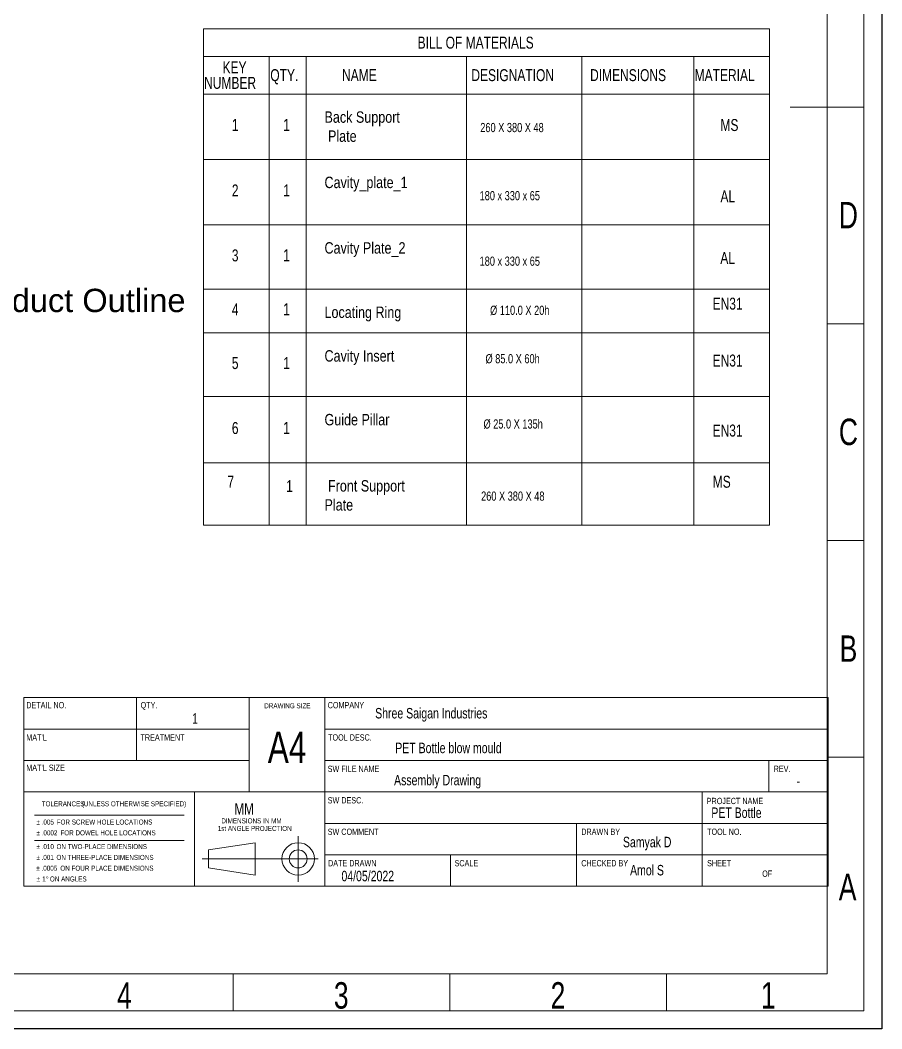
# Model space of a CAD drawing. Header units: millimetres. Extents: x -4200 to 3581, y -7493 to -4075.
# Drawn here: x 548 to 991, y -5024 to -4505 of the extents above; entities that cross this region are included whole.
import ezdxf
from ezdxf import colors
from ezdxf.entities.mleader import LeaderData, LeaderLine
from ezdxf.enums import TextEntityAlignment as Align
from ezdxf.math import Vec2, Vec3

# ---------------------------------------------------------------- set-up
doc = ezdxf.new("R2010")
doc.units = ezdxf.units.MM
doc.header["$LTSCALE"] = 0.7
doc.linetypes.add('SLD-SOLID', pattern=[0])
for name, color, linetype in [('BORDER', 174, 'Continuous'), ('DIM_&_NOTES', 5, 'Continuous'), ('DIM___NOTES', 5, 'SLD-SOLID'), ('txt', 20, 'Continuous')]:
    doc.layers.add(name, color=color, linetype=linetype)
doc.layers.add('out txt', color=202, linetype='Continuous', lineweight=13)
doc.styles.add('SLDTEXTSTYLE0', font='TXT', dxfattribs={"width": 0.75})
doc.styles.add('SLDTEXTSTYLE1', font='TXT', dxfattribs={"width": 0.822222})
doc.styles.get("Standard").update_dxf_attribs({"font": 'arial.ttf'})

msp = doc.modelspace()

# ---------------------------------------------------------------- linework, layer by layer
at = {"color": 7, "linetype": 'Continuous'}
msp.add_point((644.84, -4936.76), dxfattribs=at)
at = {"layer": 'BORDER', "color": 3, "linetype": 'Continuous', "lineweight": 9}
for p, q in [((704.64, -4853.68), (549.78, -4853.68)), ((549.78, -4853.68), (549.78, -4950.84)), ((607.78, -4869.88), (607.78, -4853.68)), ((665.78, -4853.68), (665.78, -4902.26)), ((963.72, -4853.68), (704.64, -4853.68)), ((704.64, -4853.68), (704.64, -4950.84)), ((665.78, -4869.88), (549.78, -4869.88)), ((607.78, -4869.88), (607.78, -4886.07)), ((704.64, -4869.88), (963.72, -4869.88)), ((665.78, -4886.07), (549.78, -4886.07)), ((963.72, -4886.07), (704.64, -4886.07)), ((933.22, -4902.26), (933.22, -4886.07)), ((704.64, -4902.26), (549.78, -4902.26)), ((637.61, -4950.84), (637.61, -4902.26)), ((963.72, -4902.26), (704.64, -4902.26)), ((898.95, -4934.65), (898.95, -4902.26)), ((632.21, -4914.19), (555.18, -4914.19)), ((963.72, -4918.45), (704.64, -4918.45)), ((834.18, -4934.65), (834.18, -4918.45)), ((632.21, -4927.36), (555.18, -4927.36)), ((690.93, -4924.99), (690.93, -4948.53)), ((644.84, -4932.12), (668.72, -4928.41)), ((644.84, -4932.12), (644.84, -4941.4)), ((668.72, -4945.12), (668.72, -4928.41)), ((641.51, -4936.76), (701.28, -4936.76)), ((963.72, -4934.65), (704.64, -4934.65)), ((769.41, -4950.84), (769.41, -4934.65)), ((834.18, -4950.84), (834.18, -4934.65)), ((898.95, -4950.84), (898.95, -4934.65)), ((644.84, -4941.4), (668.72, -4945.12)), ((549.78, -4950.84), (704.64, -4950.84))]:
    msp.add_line(p, q, dxfattribs=at)
for radius in [8.35, 4.64]:
    msp.add_circle((690.93, -4936.76), radius, dxfattribs=at)
at = {"layer": 'Defpoints', "linetype": 'SLD-SOLID'}
msp.add_lwpolyline([(-346.1, -4075.06), (991.41, -4075.06), (991.41, -5024.24), (-346.1, -5024.24)], close=True, dxfattribs=at)
at = {"layer": 'DIM_&_NOTES', "color": 3, "lineweight": 9}
for p, q in [((642.18, -4509.35), (642.18, -4765.01)), ((642.18, -4509.35), (933.6, -4509.35)), ((933.6, -4765.01), (933.6, -4509.35)), ((933.6, -4523.69), (642.18, -4523.69)), ((675.94, -4523.69), (675.94, -4542.98)), ((695.01, -4523.69), (695.01, -4542.98)), ((777.58, -4523.69), (777.58, -4542.98)), ((836.95, -4523.69), (836.95, -4542.98)), ((894.71, -4523.69), (894.71, -4542.98)), ((642.18, -4542.98), (933.6, -4542.98)), ((675.94, -4542.98), (675.94, -4765.01)), ((695.01, -4542.98), (695.01, -4765.01)), ((777.58, -4542.98), (777.58, -4765.01)), ((836.95, -4542.98), (836.95, -4765.01)), ((894.71, -4542.98), (894.71, -4765.01)), ((642.18, -4576.61), (933.6, -4576.61)), ((642.18, -4610.34), (933.6, -4610.34)), ((642.18, -4643.47), (933.6, -4643.47)), ((642.18, -4665.94), (933.6, -4665.94)), ((642.18, -4698.76), (933.6, -4698.76)), ((642.18, -4732.84), (933.6, -4732.84)), ((642.18, -4765.01), (933.6, -4765.01))]:
    msp.add_line(p, q, dxfattribs=at)
at = {"layer": 'DIM___NOTES', "color": 3, "linetype": 'Continuous', "lineweight": 9}
for p, q in [((549.78, -4853.68), (963.72, -4853.68)), ((549.78, -4853.68), (549.78, -4950.84)), ((963.72, -4853.68), (963.72, -4950.84)), ((549.78, -4950.84), (963.72, -4950.84))]:
    msp.add_line(p, q, dxfattribs=at)
at = {"layer": 'out txt', "linetype": 'SLD-SOLID'}
for p, q in [((963.19, -4103.29), (963.19, -4996.01)), ((982.16, -4549.65), (944.22, -4549.65)), ((963.19, -4661.24), (982.16, -4661.24)), ((963.19, -4772.83), (982.16, -4772.83)), ((963.19, -4884.42), (982.16, -4884.42)), ((963.19, -4996.01), (-317.87, -4996.01)), ((657.43, -4996.01), (657.43, -5014.98)), ((769.02, -4996.01), (769.02, -5014.98)), ((880.61, -4996.01), (880.61, -5014.98))]:
    msp.add_line(p, q, dxfattribs=at)
msp.add_lwpolyline([(-336.84, -4084.32), (982.16, -4084.32), (982.16, -5014.98), (-336.84, -5014.98)], close=True, dxfattribs=at)

# ---------------------------------------------------------------- texts
at = {"layer": 'BORDER', "color": 2, "linetype": 'Continuous', "lineweight": 9, "style": 'SLDTEXTSTYLE0', "width": 0.75}
for s, height, p in [('260 X 380 X 48', 4.7228, (784.69, -4563.98)), ('180 x 330 x 65', 4.7228, (784.34, -4599.05)), ('180 x 330 x 65', 4.7228, (784.34, -4632.78)), ('%%C 110.0 X 20h', 4.7228, (789.74, -4658.07)), ('%%C 85.0 X 60h', 4.7228, (787.37, -4683)), ('%%C 25.0 X 135h', 4.7228, (786.34, -4716.6)), ('260 X 380 X 48', 4.7228, (785.1, -4753.75)), ('1', 5.4, (636.34, -4868.74)), ('Assembly Drawing', 5.3975, (740.3, -4900.49)), ('-', 5.4, (947.5, -4900.94)), ('Samyak D', 5.397, (858.13, -4932.4)), ('Amol S', 5.397, (861.8, -4946.87))]:
    msp.add_text(s, height=height, dxfattribs=at).set_placement(p, align=Align.BOTTOM_LEFT)
at = {"layer": 'BORDER', "color": 3, "linetype": 'Continuous', "lineweight": 9, "style": 'SLDTEXTSTYLE0'}
for s, insert, char_height, attachment_point in [('DETAIL NO.', (550.95, -4855.97), 3.239, 1), ('QTY.', (609.81, -4855.97), 3.239, 1), ('DRAWING SIZE', (685.38, -4856.63), 2.5908, 2), ('COMPANY', (706.13, -4855.97), 3.239, 1), ('Shree Saigan Industries', (730.57, -4859.04), 5.3975, 1), ("MAT'L", (550.95, -4872.6), 3.239, 1), ('TREATMENT', (609.76, -4872.6), 3.239, 1), ('A4', (685.22, -4871.16), 16.192, 2), ('TOOL DESC.', (706.35, -4872.6), 3.239, 1), ('PET Bottle blow mould', (740.91, -4876.92), 5.3975, 1), ("MAT'L SIZE", (550.95, -4888.19), 3.239, 1), ('SW FILE NAME', (706.13, -4888.76), 3.2385, 1), ('REV.', (935.72, -4888.76), 3.239, 1), ('SW DESC.', (706.13, -4904.96), 3.239, 1), ('PROJECT NAME', (901.28, -4905.31), 3.2385, 1), ('MM', (658.14, -4908.06), 5.95, 1), ('PET Bottle', (903.63, -4910.28), 5.397, 1), ('DIMENSIONS IN MM', (651.37, -4915.86), 2.5908, 1), ('1st ANGLE PROJECTION', (649.51, -4919.78), 2.5908, 1), ('SW COMMENT', (706.13, -4921.15), 3.239, 1), ('DRAWN BY', (836.69, -4921.15), 3.239, 1), ('TOOL NO.', (901.46, -4921.15), 3.239, 1), ('DATE DRAWN', (706.32, -4937.34), 3.239, 1), ('SCALE', (771.45, -4937.34), 3.239, 1), ('CHECKED BY', (836.69, -4937.34), 3.239, 1), ('SHEET', (901.46, -4937.34), 3.239, 1), ('04/05/2022', (713.21, -4942.88), 5.397, 1), ('OF', (929.83, -4942.72), 3.239, 1)]:
    msp.add_mtext(s, dxfattribs=dict(at, insert=insert, char_height=char_height, attachment_point=attachment_point))
at = {"layer": 'BORDER', "color": 2, "linetype": 'Continuous', "lineweight": 9}
for s, insert, char_height, attachment_point, style in [('TOLERANCES', (569.9, -4907.09), 2.591, 2, 'SLDTEXTSTYLE0'), ('(UNLESS OTHERWISE SPECIFIED)', (606.42, -4907.09), 2.5908, 2, 'SLDTEXTSTYLE0'), ('± .005', (556.16, -4916.49), 2.591, 1, 'SLDTEXTSTYLE0'), ('FOR SCREW HOLE LOCATIONS', (566.61, -4916.49), 2.5908, 1, 'SLDTEXTSTYLE0'), ('± .0002', (556.16, -4922.03), 2.591, 1, 'SLDTEXTSTYLE0'), ('FOR DOWEL HOLE LOCATIONS', (568.52, -4922.03), 2.5908, 1, 'SLDTEXTSTYLE0'), ('± .010', (556.17, -4929.11), 2.591, 1, 'SLDTEXTSTYLE0'), ('ON TWO-PLACE DIMENSIONS', (566.53, -4929.11), 2.5908, 1, 'SLDTEXTSTYLE0'), ('± .001', (556.13, -4934.68), 2.591, 1, 'SLDTEXTSTYLE0'), ('ON THREE-PLACE DIMENSIONS', (566.49, -4934.68), 2.5908, 1, 'SLDTEXTSTYLE0'), ('± .0005', (556.1, -4940.24), 2.591, 1, 'SLDTEXTSTYLE0'), ('ON FOUR PLACE DIMENSIONS', (568.46, -4940.24), 2.5908, 1, 'SLDTEXTSTYLE0'), ('± 1°', (556.13, -4945.79), 2.591, 1, 'SLDTEXTSTYLE1'), ('ON ANGLES', (563.11, -4945.79), 2.591, 1, 'SLDTEXTSTYLE0')]:
    msp.add_mtext(s, dxfattribs=dict(at, insert=insert, char_height=char_height, attachment_point=attachment_point, style=style))
at = {"layer": 'DIM_&_NOTES', "color": 3, "lineweight": 9, "char_height": 6.16, "attachment_point": 1, "style": 'SLDTEXTSTYLE0'}
for s, insert in [('BILL OF MATERIALS ', (752.43, -4513.42)), ('KEY', (652, -4526.17)), ('QTY.', (676.58, -4530.15)), ('NAME', (713.52, -4530.15)), ('DESIGNATION', (780.1, -4530.15)), ('DIMENSIONS', (841.21, -4530.15)), ('MATERIAL', (895.04, -4530.15)), ('NUMBER', (642.5, -4534.13)), ('1', (656.78, -4555.84)), ('1', (683.2, -4555.84)), ('MS', (908.34, -4555.84)), ('2', (656.78, -4589.52)), ('1', (683.2, -4589.52)), ('AL', (908.34, -4592.55)), ('3', (656.78, -4622.95)), ('1', (683.2, -4622.95)), ('AL', (908.27, -4624.25)), ('EN31', (904.29, -4647.8)), ('4', (656.78, -4650.75)), ('1', (683.2, -4650.75)), ('5', (656.78, -4678.39)), ('1', (683.2, -4678.39)), ('EN31', (904.29, -4677.08)), ('6', (656.78, -4711.84)), ('1', (683.2, -4711.84)), ('EN31', (904.29, -4713.12)), ('7', (654.51, -4739.48)), ('MS', (904.36, -4739.48)), ('1', (684.73, -4741.75))]:
    msp.add_mtext(s, dxfattribs=dict(at, insert=insert))
at = {"layer": 'out txt', "linetype": 'Continuous', "char_height": 13.61, "attachment_point": 2, "style": 'SLDTEXTSTYLE0'}
for s, insert in [('D', (974.19, -4598.5)), ('C', (974.21, -4710.09)), ('B', (974.24, -4821.68)), ('A', (973.8, -4944.43)), ('4', (601.5, -5000.22)), ('3', (713.09, -5000.22)), ('2', (824.68, -5000.22)), ('1', (932.92, -5000.22))]:
    msp.add_mtext(s, dxfattribs=dict(at, insert=insert))
at = {"layer": 'txt', "lineweight": 9, "char_height": 5.88, "attachment_point": 1, "style": 'SLDTEXTSTYLE1'}
for s, insert in [('Back Support \\P Plate', (704.49, -4551.88)), ('Cavity_plate_1', (704.49, -4585.51)), ('Cavity Plate_2', (704.49, -4619.24)), ('Locating Ring', (704.49, -4652.37)), ('Cavity Insert', (704.49, -4674.84)), ('Guide Pillar', (704.49, -4707.66)), (' Front Support \\PPlate', (704.49, -4741.74))]:
    msp.add_mtext(s, dxfattribs=dict(at, insert=insert))

# ---------------------------------------------------------------- leaders
at = {"layer": 'txt', "lineweight": 9}
ml = msp.add_multileader_mtext('Standard', dxfattribs=at)
ml.set_content('Final Product Outline', color=256)
ml.set_leader_properties()
ml.build(insert=Vec2(0, 0))
ml.multileader.update_dxf_attribs({"arrow_head_size": 10})
ctx = ml.context
ctx.base_point, ctx.char_height, ctx.arrow_head_size, ctx.plane_origin = Vec3(474.4, -4649.32), 12, 10, Vec3(362.84, -4685.32)
notes = []
notes.append((ctx, [(0, (1, 1, 0), (466.4, -4649.32), (1, 0), 8, [(0, [(362.84, -4685.32)], 0, [])])]))
ctx.mtext.insert, ctx.mtext.flow_direction = Vec3(476.4, -4643.22), 5
for ctx, leaders in notes:
    for number, flags, end, landing, length, lines in leaders:
        leader = LeaderData()
        leader.index, (leader.has_last_leader_line, leader.has_dogleg_vector, leader.attachment_direction) = number, flags
        leader.last_leader_point, leader.dogleg_vector, leader.dogleg_length = Vec3(end), Vec3(landing), length
        for number, points, colour, breaks in lines:
            line = LeaderLine()
            line.index, line.vertices, line.color, line.breaks = number, Vec3.list(points), colors.encode_raw_color(colour), breaks
            leader.lines.append(line)
        ctx.leaders.append(leader)

doc.saveas('drawing.dxf')
